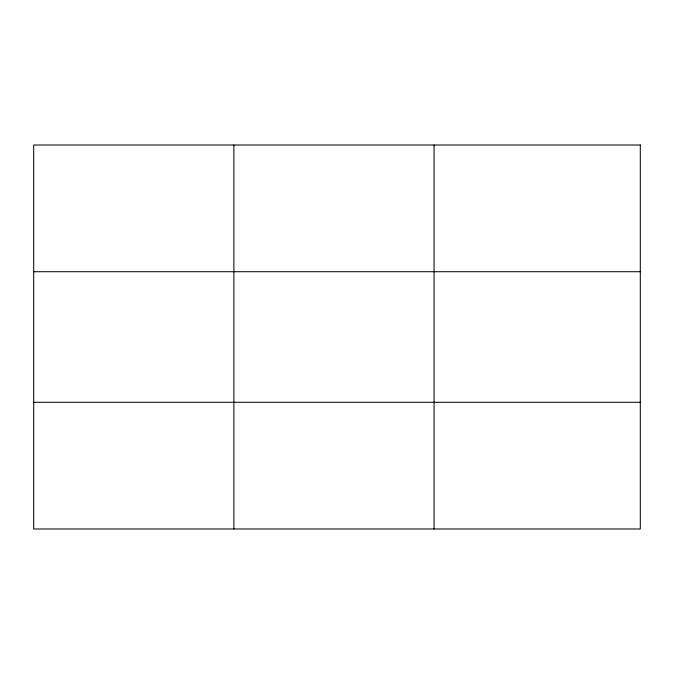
<?xml version="1.0" encoding="UTF-8"?>
<svg xmlns="http://www.w3.org/2000/svg" width="674" height="674" viewBox="0 0 674 674"><rect width="100%" height="100%" fill="white"/><g stroke="black" fill="none" stroke-linecap="round" stroke-linejoin="round"><path stroke-width="1.01" d="M233.878 145.011L233.878 528.989M434.056 145.011L434.056 528.989M33.7 271.723L640.3 271.723M33.7 402.277L640.3 402.277M640.3 145.011L640.3 528.989L33.7 528.989L33.7 145.011L640.3 145.011"/></g></svg>
